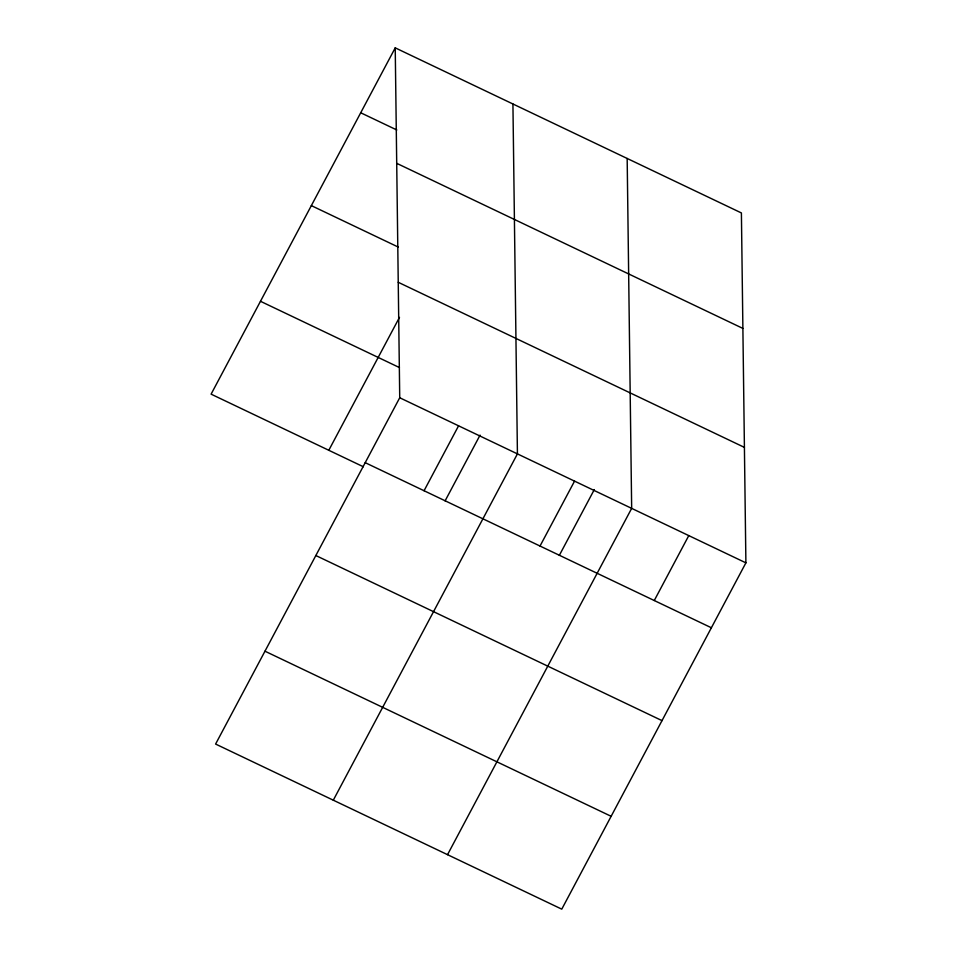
<?xml version="1.0" encoding="UTF-8"?>
<svg xmlns="http://www.w3.org/2000/svg" width="957" height="957" viewBox="0 0 957 957"><rect width="100%" height="100%" fill="white"/><g stroke="black" fill="none" stroke-linecap="round" stroke-linejoin="round"><path stroke-width="1.44" d="M395.229 47.85L399.727 397.753L215.6 744.056L561.771 909.15L745.898 562.848L741.4 212.944L395.229 47.85L211.102 394.152L363.337 466.753M328.801 450.28L399.488 317.353M424.059 490.738L458.57 425.817M445.089 500.894L480.067 435.124M333.299 800.184L517.426 453.893L512.928 103.978M540.023 546.04L574.547 481.132M559.331 555.371L594.297 489.601M447.529 854.673L631.668 508.37L627.17 158.467M654.265 600.529L688.777 535.609M360.717 112.77L396.832 129.985M396.712 163.324L742.883 328.418M311.348 205.623L398.279 247.085M398.244 282.291L744.414 447.386M260.471 301.288L399.428 367.56M399.727 397.753L745.898 562.848M365.215 462.674L711.386 627.768M315.834 555.527L662.005 720.621M264.969 651.203L611.14 816.297"/></g></svg>
